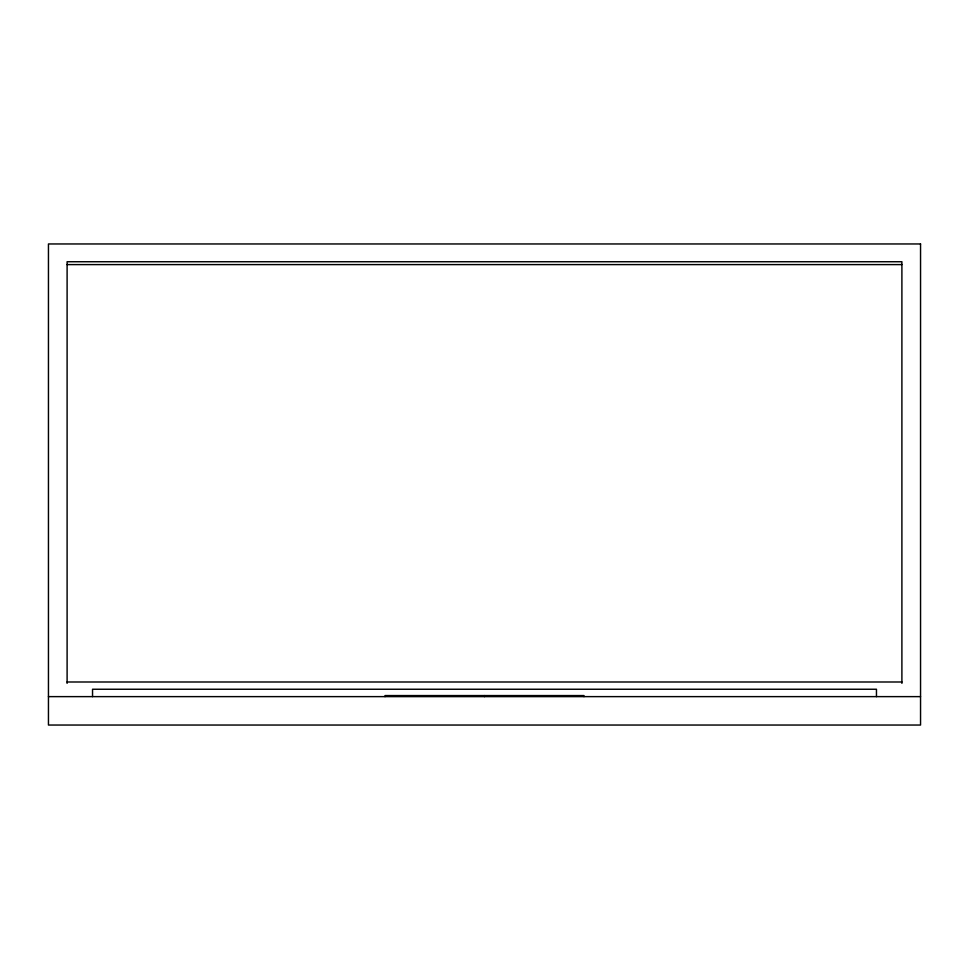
<?xml version="1.0" encoding="UTF-8"?>
<svg xmlns="http://www.w3.org/2000/svg" width="969" height="969" viewBox="0 0 969 969"><rect width="100%" height="100%" fill="white"/><g stroke="black" fill="none" stroke-linecap="round" stroke-linejoin="round"><path stroke-width="1.45" d="M67.103 264.598L901.897 264.598M67.103 681.994L901.897 681.994M48.45 696.626L920.55 696.626M901.897 683.351L901.897 261.739L67.103 261.739L67.103 683.351M876.461 696.626L876.461 689.25L92.54 689.25L92.54 696.626M583.968 696.626L583.968 695.572L385.032 695.572L385.032 696.626M484.5 695.572L484.5 696.626M920.55 243.958L48.45 243.958L48.45 725.042L920.55 725.042L920.55 243.958"/></g></svg>
